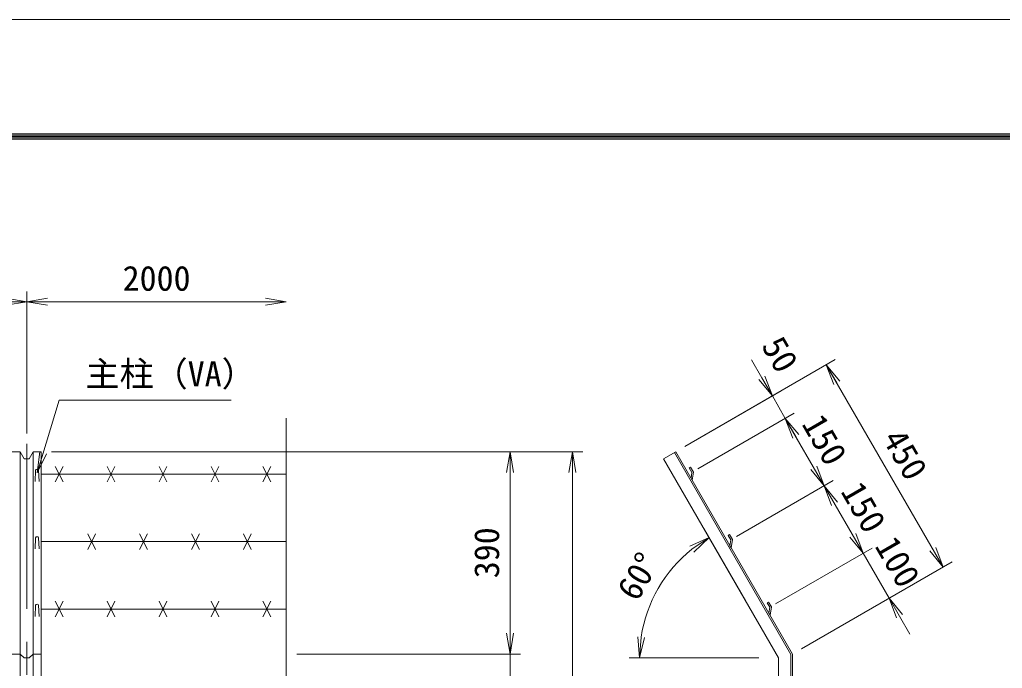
# Model space of a CAD drawing. Units: millimetres, scale not verified. Extents: x -4200 to 4200, y -2970 to 2970.
# Drawn here: x -1533 to 359, y 1721 to 2970 of the extents above; entities that cross this region are included whole.
import ezdxf
from ezdxf.enums import TextEntityAlignment as Align

# ---------------------------------------------------------------- set-up
doc = ezdxf.new("R2010")
doc.units = ezdxf.units.MM
doc.header["$LTSCALE"] = 10
doc.linetypes.add('USER1', pattern=[50.8, 31.75, -6.35, 6.35, -6.35])
for name, color, linetype, lineweight in [('0-0_D-STR1', 1, 'Continuous', 18), ('0-1_D-BMK', 2, 'USER1', 13), ('0-2_D-STR-DIM', 7, 'Continuous', 13), ('0-3_D-STR3', 3, 'Continuous', 13), ('0-7_D-STR-TXT', 7, 'Continuous', 13), ('0-8_0', 7, 'Continuous', 18), ('0-B_D-TTL', 7, 'Continuous', 18)]:
    doc.layers.add(name, color=color, linetype=linetype, lineweight=lineweight)
doc.styles.add('ＭＳ ゴシック', font='')
doc.styles.get('ＭＳ ゴシック').set_extended_font_data('MS Gothic')

# ---------------------------------------------------------------- blocks, each defined once
blk = doc.blocks.new('_Open')
at = {"layer": '0-8_0'}
blk.add_line((-10, 1.667), (0, 0), dxfattribs=at)
blk.add_lwpolyline([(-10, -1.667), (0, 0), (-10, 0)], dxfattribs=at)

msp = doc.modelspace()

# ---------------------------------------------------------------- linework, layer by layer
at = {"layer": '0-0_D-STR1'}
for p, q in [((-1532.4, -411.84), (-1532.4, 2137.87)), ((-1507.4, -411.84), (-1507.4, 2137.87)), ((-1491.9, -411.84), (-1491.9, 2137.87)), ((-269.89, 2137.87), (-293.28, 2124.37)), ((-293.28, 2124.37), (-71.89, 1740.93)), ((-272.49, 2136.37), (-47.89, 1747.36)), ((-269.89, 2137.87), (-44.89, 1748.16)), ((-1502.9, 2102.05), (-1503.65, 2080.55)), ((-1496.9, 2102.05), (-1496.15, 2080.55)), ((-243.77, 2106.63), (-241.17, 2108.13)), ((-243.77, 2106.63), (-238.83, 2098.07)), ((-241.17, 2108.13), (-235.67, 2098.6)), ((-238.83, 2098.07), (-240.37, 2086.73)), ((-240.37, 2086.73), (-238.08, 2082.77)), ((-235.67, 2098.6), (-238.08, 2082.77)), ((-1502.9, 1972.15), (-1503.65, 1950.65)), ((-1496.9, 1972.15), (-1496.15, 1950.65)), ((-168.77, 1976.72), (-166.17, 1978.22)), ((-168.77, 1976.72), (-163.83, 1968.17)), ((-166.17, 1978.22), (-160.67, 1968.7)), ((-160.67, 1968.7), (-163.08, 1952.87)), ((-163.83, 1968.17), (-165.37, 1956.83)), ((-165.37, 1956.83), (-163.08, 1952.87)), ((-1502.9, 1842.24), (-1503.65, 1820.74)), ((-1496.9, 1842.24), (-1496.15, 1820.74)), ((-93.77, 1846.82), (-91.17, 1848.32)), ((-93.77, 1846.82), (-88.83, 1838.26)), ((-91.17, 1848.32), (-85.67, 1838.79)), ((-88.83, 1838.26), (-90.37, 1826.93)), ((-85.67, 1838.79), (-88.08, 1822.97)), ((-90.37, 1826.93), (-88.08, 1822.97)), ((-47.89, -411.84), (-47.89, 1747.36)), ((-44.89, -411.84), (-44.89, 1748.16)), ((-71.89, -411.84), (-71.89, 1740.93))]:
    msp.add_line(p, q, dxfattribs=at)
for points in [[(-1547.9, 2137.87), (-1532.4, 2137.87), (-1524.9, 2124.37), (-1514.9, 2124.37), (-1507.4, 2137.87), (-1491.9, 2137.87)], [(-1547.9, 1748.16), (-1532.4, 1748.16), (-1524.9, 1740.93), (-1514.9, 1740.93), (-1507.4, 1748.16), (-1491.9, 1748.16)]]:
    msp.add_lwpolyline(points, dxfattribs=at)
for centre in [(-1499.9, 2100.8), (-1499.9, 1970.9), (-1499.9, 1840.99)]:
    msp.add_arc(centre, 3.25, 22.61986, 157.38014, dxfattribs=at)
at = {"layer": '0-1_D-BMK'}
msp.add_line((-1519.9, 2152.87), (-1519.9, -426.84), dxfattribs=at)
at = {"layer": '0-2_D-STR-DIM'}
for p, q in [((-1519.9, 2172.87), (-1519.9, 2446.66)), ((-1519.9, 2172.87), (-1519.9, 2446.66)), ((-3519.9, 2426.66), (-1519.9, 2426.66)), ((-1519.9, 2426.66), (-1019.9, 2426.66)), ((-252.57, 2147.87), (37.43, 2315.31)), ((-103.81, 2279.95), (-123.81, 2314.59)), ((20.11, 2305.31), (245.11, 1915.6)), ((-252.57, 2147.87), (-66.49, 2255.31)), ((-83.81, 2245.31), (-58.81, 2202.01)), ((-1019.9, 2202.61), (-1019.9, 878.81)), ((-227.57, 2104.57), (-41.49, 2212.01)), ((-227.57, 2104.57), (-41.49, 2212.01)), ((-58.81, 2202.01), (16.19, 2072.1)), ((-38.81, 2167.36), (-18.81, 2132.72)), ((-1471.9, 2137.87), (-448.85, 2137.87)), ((-1471.9, 2137.87), (-568.85, 2137.87)), ((-588.85, 1748.16), (-588.85, 2137.87)), ((-468.85, -111.84), (-468.85, 2137.87)), ((-152.57, 1974.67), (33.51, 2082.1)), ((-152.57, 1974.67), (33.51, 2082.1)), ((16.19, 2072.1), (91.19, 1942.2)), ((71.19, 1976.84), (51.19, 2011.48)), ((-135.02, 1850.25), (-215.67, 1989.95)), ((-77.57, 1844.76), (108.51, 1952.2)), ((-77.57, 1844.76), (108.51, 1952.2)), ((91.19, 1942.2), (141.19, 1855.6)), ((-27.57, 1758.16), (262.43, 1925.6)), ((-27.57, 1758.16), (158.51, 1865.6)), ((-588.85, 1788.16), (-588.85, 1828.16)), ((161.19, 1820.95), (181.19, 1786.31)), ((-999.9, 1748.16), (-568.85, 1748.16)), ((-999.9, 1748.16), (-568.85, 1748.16)), ((-588.85, 1688.16), (-588.85, 1748.16)), ((-110.02, 1740.93), (-359.44, 1740.93))]:
    msp.add_line(p, q, dxfattribs=at)
msp.add_arc((-71.89, 1740.93), 267.55, 128.57404, 171.42596, dxfattribs=at)
at = {"layer": '0-3_D-STR3'}
for p, q in [((-1464.9, 2109.57), (-1449.9, 2079.57)), ((-1464.9, 2079.57), (-1449.9, 2109.57)), ((-1364.9, 2109.57), (-1349.9, 2079.57)), ((-1364.9, 2079.57), (-1349.9, 2109.57)), ((-1264.9, 2109.57), (-1249.9, 2079.57)), ((-1264.9, 2079.57), (-1249.9, 2109.57)), ((-1164.9, 2109.57), (-1149.9, 2079.57)), ((-1164.9, 2079.57), (-1149.9, 2109.57)), ((-1064.9, 2109.57), (-1049.9, 2079.57)), ((-1064.9, 2079.57), (-1049.9, 2109.57)), ((-1491.9, 2094.57), (-1019.9, 2094.57)), ((-1402.4, 1949.67), (-1387.4, 1979.67)), ((-1402.4, 1979.67), (-1387.4, 1949.67)), ((-1302.4, 1949.67), (-1287.4, 1979.67)), ((-1302.4, 1979.67), (-1287.4, 1949.67)), ((-1202.4, 1949.67), (-1187.4, 1979.67)), ((-1202.4, 1979.67), (-1187.4, 1949.67)), ((-1102.4, 1949.67), (-1087.4, 1979.67)), ((-1102.4, 1979.67), (-1087.4, 1949.67)), ((-1491.9, 1964.67), (-1019.9, 1964.67)), ((-1464.9, 1849.76), (-1449.9, 1819.76)), ((-1464.9, 1819.76), (-1449.9, 1849.76)), ((-1364.9, 1849.76), (-1349.9, 1819.76)), ((-1364.9, 1819.76), (-1349.9, 1849.76)), ((-1264.9, 1849.76), (-1249.9, 1819.76)), ((-1264.9, 1819.76), (-1249.9, 1849.76)), ((-1164.9, 1849.76), (-1149.9, 1819.76)), ((-1164.9, 1819.76), (-1149.9, 1849.76)), ((-1064.9, 1849.76), (-1049.9, 1819.76)), ((-1064.9, 1819.76), (-1049.9, 1849.76)), ((-1491.9, 1834.76), (-1019.9, 1834.76))]:
    msp.add_line(p, q, dxfattribs=at)
at = {"layer": '0-7_D-STR-TXT'}
msp.add_lwpolyline([(-1126.18, 2236.8), (-1457.56, 2236.8), (-1499.26, 2099.14)], dxfattribs=at)
at = {"layer": '0-B_D-TTL', "color": 2}
msp.add_lwpolyline([(-4200, 2970), (4200, 2970), (4200, -2970), (-4200, -2970)], close=True, dxfattribs=at)
at = {"layer": '0-B_D-TTL'}
for points in [[(-3930, 2750), (3930, 2750), (3930, -2750), (-3930, -2750)], [(-3927.5, 2747.5), (3927.5, 2747.5), (3927.5, -2747.5), (-3927.5, -2747.5)], [(-3925, 2745), (3925, 2745), (3925, -2745), (-3925, -2745)], [(-3922.5, 2742.5), (3922.5, 2742.5), (3922.5, -2742.5), (-3922.5, -2742.5)], [(-3920, 2740), (3920, 2740), (3920, -2740), (-3920, -2740)]]:
    msp.add_lwpolyline(points, close=True, dxfattribs=at)

# ---------------------------------------------------------------- block references
at = {"layer": '0-2_D-STR-DIM', "xscale": 4, "yscale": 4}
for p in [(-1519.9, 2426.66), (-1019.9, 2426.66)]:
    msp.add_blockref('_Open', p, dxfattribs=at)
for p, rotation in [((-1519.9, 2426.66), 180), ((20.11, 2305.31), 120), ((-83.81, 2245.31), 300), ((-58.81, 2202.01), 120), ((-58.81, 2202.01), 120), ((-588.85, 2137.87), 90), ((-468.85, 2137.87), 90), ((16.19, 2072.1), 300), ((16.19, 2072.1), 120), ((-205.67, 1972.63), 34.28702), ((91.19, 1942.2), 300), ((91.19, 1942.2), 300), ((245.11, 1915.6), 300), ((141.19, 1855.6), 120), ((-588.85, 1748.16), 270), ((-588.85, 1748.16), 270), ((-339.44, 1740.93), 265.71298)]:
    msp.add_blockref('_Open', p, dxfattribs=dict(at, rotation=rotation))
at = {"layer": '0-7_D-STR-TXT', "xscale": 4, "yscale": 4, "rotation": 253.14944}
msp.add_blockref('_Open', (-1499.84, 2097.22), dxfattribs=at)

# ---------------------------------------------------------------- texts
at = {"layer": '0-2_D-STR-DIM', "style": 'ＭＳ ゴシック'}
msp.add_text('2000', height=48.09, dxfattribs=at).set_placement((-1335.17, 2433.4), align=Align.BOTTOM_LEFT)
for s, rotation, p in [('50', 300, (-118.45, 2334.62)), ('150', 300, (-40.8, 2184.3)), ('450', 300, (114.2, 2155.83)), ('150', 300, (34.2, 2054.4)), ('390', 90, (-595.6, 1894.13)), ('100', 300, (99.93, 1949.12)), ('60°', 60, (-331.47, 1839.92))]:
    msp.add_text(s, height=48.09, rotation=rotation, dxfattribs=at).set_placement(p, align=Align.BOTTOM_LEFT)
at = {"layer": '0-7_D-STR-TXT', "style": 'ＭＳ ゴシック'}
msp.add_text('主柱（VA）', height=48.09, dxfattribs=at).set_placement((-1406.64, 2249.39), align=Align.BOTTOM_LEFT)

doc.saveas('drawing.dxf')
